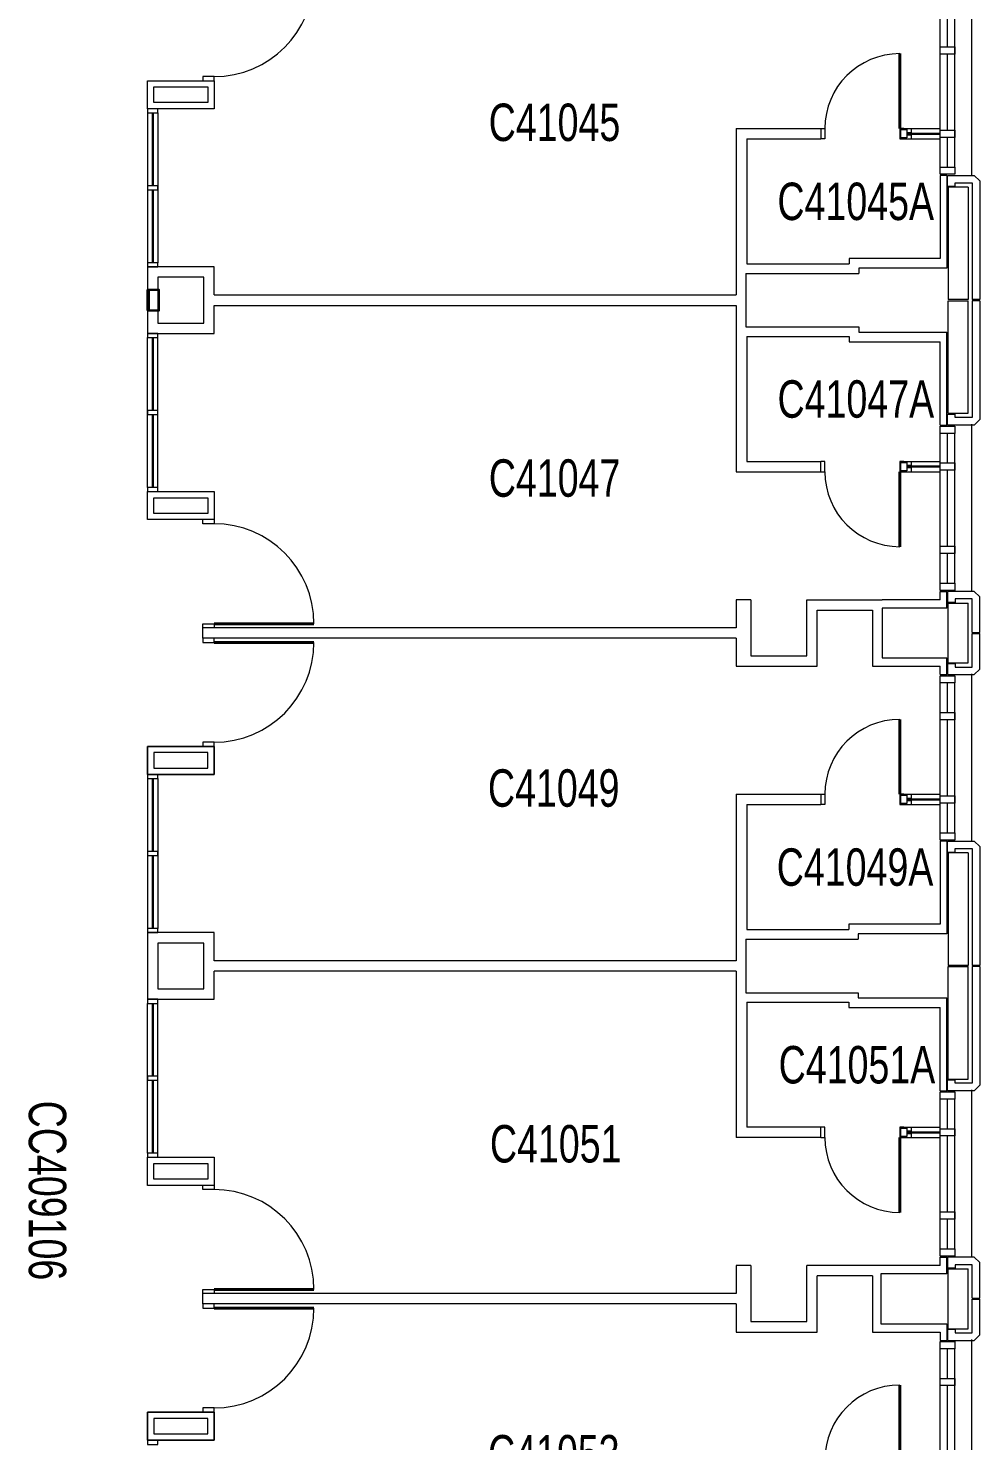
# Model space of a CAD drawing. Header units: inches. Extents: x 1097 to 10841, y 897 to 6841.
# Drawn here: x 10363 to 10821, y 4440 to 5119 of the extents above; entities that cross this region are included whole.
import ezdxf
from ezdxf.enums import TextEntityAlignment as Align

# ---------------------------------------------------------------- set-up
doc = ezdxf.new("R2010")
doc.units = ezdxf.units.IN
doc.header["$MEASUREMENT"] = 0
doc.layers.get('0').update_dxf_attribs({"lineweight": 18})
for name, color, linetype, lineweight, true_color in [('Level 15', 7, 'Continuous', 18, 0xfefefe), ('Level 16', 7, 'Continuous', 18, 0xfefefe), ('Level 23', 7, 'Continuous', 18, 0xfefefe), ('Level 25', 7, 'Continuous', 18, 0xfefefe), ('Level 26', 7, 'Continuous', 18, 0xfefefe), ('Level 48', 7, 'Continuous', 18, 0xfefefe), ('Level 54', 7, 'Continuous', 18, 0xfefefe), ('Level 9', 7, 'Continuous', 18, 0xfefefe)]:
    doc.layers.add(name, color=color, linetype=linetype, lineweight=lineweight, true_color=true_color)
doc.styles.add('Styledgn001', font='dgn001.shx')

# ---------------------------------------------------------------- blocks, each defined once
blk = doc.blocks.new('ASHNG55')
at = {"layer": 'Level 25', "color": 2, "linetype": 'Continuous', "lineweight": 40, "true_color": 0xffff00}
blk.add_line((0, -36), (0, 0), dxfattribs=at)
at = {"layer": 'Level 25', "color": 2, "linetype": 'Continuous', "lineweight": 13, "true_color": 0xffff00}
for points in [[(-38, 0), (-36, 0), (-36, 5), (-38, 5)], [(2, 5), (0, 5), (0, 0), (2, 0)]]:
    blk.add_lwpolyline(points, dxfattribs=at)
at = {"layer": 'Level 25', "color": 2, "linetype": 'Continuous', "lineweight": 0, "true_color": 0xffff00}
blk.add_ellipse((0, 0), major_axis=(0, 36), ratio=1, start_param=1.570796, end_param=3.141592, dxfattribs=at)
blk = doc.blocks.new('ASHNG56')
at = {"layer": 'Level 25', "color": 2, "linetype": 'Continuous', "lineweight": 40, "true_color": 0xffff00}
blk.add_line((0, -36), (0, 0), dxfattribs=at)
at = {"layer": 'Level 25', "color": 2, "linetype": 'Continuous', "lineweight": 13, "true_color": 0xffff00}
for points in [[(-38, 0), (-36, 0), (-36, 5), (-38, 5)], [(2, 5), (0, 5), (0, 0), (2, 0)]]:
    blk.add_lwpolyline(points, dxfattribs=at)
at = {"layer": 'Level 25', "color": 2, "linetype": 'Continuous', "lineweight": 0, "true_color": 0xffff00}
blk.add_ellipse((0, 0), major_axis=(0, 36), ratio=1, start_param=1.570796, end_param=3.141592, dxfattribs=at)
blk = doc.blocks.new('ASSWG25')
at = {"layer": 'Level 25', "color": 2, "linetype": 'Continuous', "lineweight": 40, "true_color": 0xffff00}
blk.add_line((48, 48.00025), (0, 48.00025), dxfattribs=at)
at = {"layer": 'Level 25', "color": 2, "linetype": 'Continuous', "lineweight": 13, "true_color": 0xffff00}
for points in [[(-5.5, 50), (-5.5, 48), (0, 48), (0, 50)], [(0, -2), (0, 0), (-5.5, 0), (-5.5, -2)]]:
    blk.add_lwpolyline(points, dxfattribs=at)
at = {"layer": 'Level 25', "color": 2, "linetype": 'Continuous', "lineweight": 0, "true_color": 0xffff00}
blk.add_ellipse((0, 48.00025), major_axis=(-0.00002, -48), ratio=1, start_param=6.283185016, end_param=7.853981295, dxfattribs=at)
blk = doc.blocks.new('ASSWG29')
at = {"layer": 'Level 25', "color": 2, "linetype": 'Continuous', "lineweight": 40, "true_color": 0xffff00}
blk.add_line((48, 48.00025), (0, 48.00025), dxfattribs=at)
at = {"layer": 'Level 25', "color": 2, "linetype": 'Continuous', "lineweight": 13, "true_color": 0xffff00}
for points in [[(-5.5, 50), (-5.5, 48), (0, 48), (0, 50)], [(0, -2), (0, 0), (-5.5, 0), (-5.5, -2)]]:
    blk.add_lwpolyline(points, dxfattribs=at)
at = {"layer": 'Level 25', "color": 2, "linetype": 'Continuous', "lineweight": 0, "true_color": 0xffff00}
blk.add_ellipse((0, 48.00025), major_axis=(-0.00002, -48), ratio=1, start_param=6.283185016, end_param=7.853981295, dxfattribs=at)
blk = doc.blocks.new('ASSWG30')
at = {"layer": 'Level 25', "color": 2, "linetype": 'Continuous', "lineweight": 40, "true_color": 0xffff00}
blk.add_line((48, -48.00025), (0, -48.00025), dxfattribs=at)
at = {"layer": 'Level 25', "color": 2, "linetype": 'Continuous', "lineweight": 13, "true_color": 0xffff00}
for points in [[(0, 2), (0, 0), (-5.5, 0), (-5.5, 2)], [(-5.5, -50), (-5.5, -48), (0, -48), (0, -50)]]:
    blk.add_lwpolyline(points, dxfattribs=at)
at = {"layer": 'Level 25', "color": 2, "linetype": 'Continuous', "lineweight": 0, "true_color": 0xffff00}
blk.add_ellipse((0, -48.00025), major_axis=(-0.00002, 48), ratio=1, start_param=4.71238932, end_param=6.283185598, dxfattribs=at)
blk = doc.blocks.new('ASSWG31')
at = {"layer": 'Level 25', "color": 2, "linetype": 'Continuous', "lineweight": 40, "true_color": 0xffff00}
blk.add_line((48, 48.00025), (0, 48.00025), dxfattribs=at)
at = {"layer": 'Level 25', "color": 2, "linetype": 'Continuous', "lineweight": 13, "true_color": 0xffff00}
for points in [[(-5.5, 50), (-5.5, 48), (0, 48), (0, 50)], [(0, -2), (0, 0), (-5.5, 0), (-5.5, -2)]]:
    blk.add_lwpolyline(points, dxfattribs=at)
at = {"layer": 'Level 25', "color": 2, "linetype": 'Continuous', "lineweight": 0, "true_color": 0xffff00}
blk.add_ellipse((0, 48.00025), major_axis=(-0.00002, -48), ratio=1, start_param=6.283185016, end_param=7.853981295, dxfattribs=at)
blk = doc.blocks.new('ASSWG32')
at = {"layer": 'Level 25', "color": 2, "linetype": 'Continuous', "lineweight": 40, "true_color": 0xffff00}
blk.add_line((48, -48.00025), (0, -48.00025), dxfattribs=at)
at = {"layer": 'Level 25', "color": 2, "linetype": 'Continuous', "lineweight": 13, "true_color": 0xffff00}
for points in [[(0, 2), (0, 0), (-5.5, 0), (-5.5, 2)], [(-5.5, -50), (-5.5, -48), (0, -48), (0, -50)]]:
    blk.add_lwpolyline(points, dxfattribs=at)
at = {"layer": 'Level 25', "color": 2, "linetype": 'Continuous', "lineweight": 0, "true_color": 0xffff00}
blk.add_ellipse((0, -48.00025), major_axis=(-0.00002, 48), ratio=1, start_param=4.71238932, end_param=6.283185598, dxfattribs=at)
blk = doc.blocks.new('WINWIN16')
at = {"layer": 'Level 15', "color": 30, "linetype": 'Continuous', "lineweight": 0, "true_color": 0xf26432}
blk.add_line((15, 79.874875), (15, -0.489), dxfattribs=at)
at = {"layer": 'Level 16', "color": 163, "linetype": 'Continuous', "lineweight": 0, "true_color": 0x5587b9}
for p, q in [((0, 3.5), (0, 75.499875)), ((7, 3.5), (7, 75.499875))]:
    blk.add_line(p, q, dxfattribs=at)
at = {"layer": 'Level 16', "color": 163, "linetype": 'Continuous', "lineweight": 13, "true_color": 0x5587b9}
for p, q in [((3.5, 61.249875), (3.5, 75.499875)), ((3.5, 21.25), (3.5, 57.749875)), ((3.5, 3.5), (3.5, 17.75))]:
    blk.add_line(p, q, dxfattribs=at)
for points in [[(0, 78.999875), (7, 78.999875), (7, 75.499875), (0, 75.499875), (0, 78.999875)], [(0, 61.249875), (7, 61.249875), (7, 57.749875), (0, 57.749875), (0, 61.249875)], [(0, 21.25), (7, 21.25), (7, 17.75), (0, 17.75), (0, 21.25)], [(0, 3.5), (7, 3.5), (7, 0), (0, 0), (0, 3.5)]]:
    blk.add_lwpolyline(points, close=True, dxfattribs=at)
blk = doc.blocks.new('WINWIN17')
at = {"layer": 'Level 15', "color": 30, "linetype": 'Continuous', "lineweight": 0, "true_color": 0xf26432}
blk.add_line((15, 79.874875), (15, -0.489), dxfattribs=at)
at = {"layer": 'Level 16', "color": 163, "linetype": 'Continuous', "lineweight": 0, "true_color": 0x5587b9}
for p, q in [((0, 3.5), (0, 75.499875)), ((7, 3.5), (7, 75.499875))]:
    blk.add_line(p, q, dxfattribs=at)
at = {"layer": 'Level 16', "color": 163, "linetype": 'Continuous', "lineweight": 13, "true_color": 0x5587b9}
for p, q in [((3.5, 61.249875), (3.5, 75.499875)), ((3.5, 21.25), (3.5, 57.749875)), ((3.5, 3.5), (3.5, 17.75))]:
    blk.add_line(p, q, dxfattribs=at)
for points in [[(0, 78.999875), (7, 78.999875), (7, 75.499875), (0, 75.499875), (0, 78.999875)], [(0, 61.249875), (7, 61.249875), (7, 57.749875), (0, 57.749875), (0, 61.249875)], [(0, 21.25), (7, 21.25), (7, 17.75), (0, 17.75), (0, 21.25)], [(0, 3.5), (7, 3.5), (7, 0), (0, 0), (0, 3.5)]]:
    blk.add_lwpolyline(points, close=True, dxfattribs=at)
blk = doc.blocks.new('WINWIN18')
at = {"layer": 'Level 15', "color": 30, "linetype": 'Continuous', "lineweight": 0, "true_color": 0xf26432}
blk.add_line((15, 79.874875), (15, -0.489), dxfattribs=at)
at = {"layer": 'Level 16', "color": 163, "linetype": 'Continuous', "lineweight": 0, "true_color": 0x5587b9}
for p, q in [((0, 3.5), (0, 75.499875)), ((7, 3.5), (7, 75.499875))]:
    blk.add_line(p, q, dxfattribs=at)
at = {"layer": 'Level 16', "color": 163, "linetype": 'Continuous', "lineweight": 13, "true_color": 0x5587b9}
for p, q in [((3.5, 61.249875), (3.5, 75.499875)), ((3.5, 21.25), (3.5, 57.749875)), ((3.5, 3.5), (3.5, 17.75))]:
    blk.add_line(p, q, dxfattribs=at)
for points in [[(0, 78.999875), (7, 78.999875), (7, 75.499875), (0, 75.499875), (0, 78.999875)], [(0, 61.249875), (7, 61.249875), (7, 57.749875), (0, 57.749875), (0, 61.249875)], [(0, 21.25), (7, 21.25), (7, 17.75), (0, 17.75), (0, 21.25)], [(0, 3.5), (7, 3.5), (7, 0), (0, 0), (0, 3.5)]]:
    blk.add_lwpolyline(points, close=True, dxfattribs=at)
blk = doc.blocks.new('WINWIN19')
at = {"layer": 'Level 15', "color": 30, "linetype": 'Continuous', "lineweight": 0, "true_color": 0xf26432}
blk.add_line((15, 79.874875), (15, -0.489), dxfattribs=at)
at = {"layer": 'Level 16', "color": 163, "linetype": 'Continuous', "lineweight": 0, "true_color": 0x5587b9}
for p, q in [((0, 3.5), (0, 75.499875)), ((7, 3.5), (7, 75.499875))]:
    blk.add_line(p, q, dxfattribs=at)
at = {"layer": 'Level 16', "color": 163, "linetype": 'Continuous', "lineweight": 13, "true_color": 0x5587b9}
for p, q in [((3.5, 61.249875), (3.5, 75.499875)), ((3.5, 21.25), (3.5, 57.749875)), ((3.5, 3.5), (3.5, 17.75))]:
    blk.add_line(p, q, dxfattribs=at)
for points in [[(0, 78.999875), (7, 78.999875), (7, 75.499875), (0, 75.499875), (0, 78.999875)], [(0, 61.249875), (7, 61.249875), (7, 57.749875), (0, 57.749875), (0, 61.249875)], [(0, 21.25), (7, 21.25), (7, 17.75), (0, 17.75), (0, 21.25)], [(0, 3.5), (7, 3.5), (7, 0), (0, 0), (0, 3.5)]]:
    blk.add_lwpolyline(points, close=True, dxfattribs=at)
blk = doc.blocks.new('WINWIN20')
at = {"layer": 'Level 15', "color": 30, "linetype": 'Continuous', "lineweight": 0, "true_color": 0xf26432}
blk.add_line((15, 79.874875), (15, -0.489), dxfattribs=at)
at = {"layer": 'Level 16', "color": 163, "linetype": 'Continuous', "lineweight": 0, "true_color": 0x5587b9}
for p, q in [((0, 3.5), (0, 75.499875)), ((7, 3.5), (7, 75.499875))]:
    blk.add_line(p, q, dxfattribs=at)
at = {"layer": 'Level 16', "color": 163, "linetype": 'Continuous', "lineweight": 13, "true_color": 0x5587b9}
for p, q in [((3.5, 61.249875), (3.5, 75.499875)), ((3.5, 21.25), (3.5, 57.749875)), ((3.5, 3.5), (3.5, 17.75))]:
    blk.add_line(p, q, dxfattribs=at)
for points in [[(0, 78.999875), (7, 78.999875), (7, 75.499875), (0, 75.499875), (0, 78.999875)], [(0, 61.249875), (7, 61.249875), (7, 57.749875), (0, 57.749875), (0, 61.249875)], [(0, 21.25), (7, 21.25), (7, 17.75), (0, 17.75), (0, 21.25)], [(0, 3.5), (7, 3.5), (7, 0), (0, 0), (0, 3.5)]]:
    blk.add_lwpolyline(points, close=True, dxfattribs=at)
blk = doc.blocks.new('FEC8')
at = {"layer": 'Level 54', "color": 30, "linetype": 'Continuous', "lineweight": 0, "true_color": 0xf26432}
blk.add_line((1, 0), (1, 10), dxfattribs=at)
at = {"layer": 'Level 54', "color": 30, "linetype": 'Continuous', "lineweight": 30, "true_color": 0xf26432}
blk.add_lwpolyline([(0, 0), (5.5, 0), (5.5, 10), (0, 10), (0, 0)], close=True, dxfattribs=at)
blk = doc.blocks.new('PANEL')
at = {"layer": 'Level 16', "color": 151, "linetype": 'Continuous', "lineweight": 30, "true_color": 0x64b9ff}
blk.add_line((0, 0), (-16, 0), dxfattribs=at)
at = {"layer": 'Level 16', "color": 151, "linetype": 'Continuous', "lineweight": 0, "true_color": 0x64b9ff}
for p, q in [((-13.99975, 2.511), (0, 2.511)), ((-13.99975, -2.489), (0, -2.489))]:
    blk.add_line(p, q, dxfattribs=at)
at = {"layer": 'Level 16', "color": 151, "linetype": 'Continuous', "lineweight": 13, "true_color": 0x64b9ff}
blk.add_lwpolyline([(-14, 0.511), (-16, 0.511), (-16, -1.989), (-19, -1.989), (-19, 2.011), (-16, 2.011), (-16, -0.489), (-14, -0.489)], dxfattribs=at)
blk = doc.blocks.new('ASHNG84')
at = {"layer": 'Level 25', "color": 2, "linetype": 'Continuous', "lineweight": 40, "true_color": 0xffff00}
blk.add_line((0, 36), (0, 0), dxfattribs=at)
at = {"layer": 'Level 25', "color": 2, "linetype": 'Continuous', "lineweight": 0, "true_color": 0xffff00}
blk.add_ellipse((0, 0), major_axis=(-36.000001, 0), ratio=1, start_param=4.7123893198, end_param=6.283185598, dxfattribs=at)
at = {"layer": 'Level 26', "color": 2, "linetype": 'Continuous', "lineweight": 13, "true_color": 0xffff00}
for points in [[(-38.000125, 0), (-36, 0), (-36, -4.999875), (-38.000125, -4.999875)], [(1.999875, 0), (-0.00025, 0), (-0.00025, -4.999875), (1.999875, -4.999875)]]:
    blk.add_lwpolyline(points, dxfattribs=at)
blk = doc.blocks.new('PANEL2')
at = {"layer": 'Level 16', "color": 151, "linetype": 'Continuous', "lineweight": 30, "true_color": 0x64b9ff}
blk.add_line((0, 0), (-16, 0), dxfattribs=at)
at = {"layer": 'Level 16', "color": 151, "linetype": 'Continuous', "lineweight": 0, "true_color": 0x64b9ff}
for p, q in [((-13.99975, 2.511), (0, 2.511)), ((-13.99975, -2.489), (0, -2.489))]:
    blk.add_line(p, q, dxfattribs=at)
at = {"layer": 'Level 16', "color": 151, "linetype": 'Continuous', "lineweight": 13, "true_color": 0x64b9ff}
blk.add_lwpolyline([(-14, 0.511), (-16, 0.511), (-16, -1.989), (-19, -1.989), (-19, 2.011), (-16, 2.011), (-16, -0.489), (-14, -0.489)], dxfattribs=at)
blk = doc.blocks.new('ASHNG85')
at = {"layer": 'Level 25', "color": 2, "linetype": 'Continuous', "lineweight": 40, "true_color": 0xffff00}
blk.add_line((0, 36), (0, 0), dxfattribs=at)
at = {"layer": 'Level 25', "color": 2, "linetype": 'Continuous', "lineweight": 0, "true_color": 0xffff00}
blk.add_ellipse((0, 0), major_axis=(-36.000001, 0), ratio=1, start_param=4.7123893198, end_param=6.283185598, dxfattribs=at)
at = {"layer": 'Level 26', "color": 2, "linetype": 'Continuous', "lineweight": 13, "true_color": 0xffff00}
for points in [[(-38.000125, 0), (-36, 0), (-36, -4.999875), (-38.000125, -4.999875)], [(1.999875, 0), (-0.00025, 0), (-0.00025, -4.999875), (1.999875, -4.999875)]]:
    blk.add_lwpolyline(points, dxfattribs=at)
blk = doc.blocks.new('ASHNG90')
at = {"layer": 'Level 25', "color": 2, "linetype": 'Continuous', "lineweight": 40, "true_color": 0xffff00}
blk.add_line((0, 36), (0, 0), dxfattribs=at)
at = {"layer": 'Level 25', "color": 2, "linetype": 'Continuous', "lineweight": 0, "true_color": 0xffff00}
blk.add_ellipse((0, 0), major_axis=(-36.000001, 0), ratio=1, start_param=4.7123893198, end_param=6.283185598, dxfattribs=at)
at = {"layer": 'Level 26', "color": 2, "linetype": 'Continuous', "lineweight": 13, "true_color": 0xffff00}
for points in [[(-38.000125, 0), (-36, 0), (-36, -4.999875), (-38.000125, -4.999875)], [(1.999875, 0), (-0.00025, 0), (-0.00025, -4.999875), (1.999875, -4.999875)]]:
    blk.add_lwpolyline(points, dxfattribs=at)
blk = doc.blocks.new('PANEL13')
at = {"layer": 'Level 16', "color": 151, "linetype": 'Continuous', "lineweight": 30, "true_color": 0x64b9ff}
blk.add_line((0, 0), (-16, 0), dxfattribs=at)
at = {"layer": 'Level 16', "color": 151, "linetype": 'Continuous', "lineweight": 0, "true_color": 0x64b9ff}
for p, q in [((-13.99975, 2.511), (0, 2.511)), ((-13.99975, -2.489), (0, -2.489))]:
    blk.add_line(p, q, dxfattribs=at)
at = {"layer": 'Level 16', "color": 151, "linetype": 'Continuous', "lineweight": 13, "true_color": 0x64b9ff}
blk.add_lwpolyline([(-14, 0.511), (-16, 0.511), (-16, -1.989), (-19, -1.989), (-19, 2.011), (-16, 2.011), (-16, -0.489), (-14, -0.489)], dxfattribs=at)

msp = doc.modelspace()

# ---------------------------------------------------------------- linework, layer by layer
at = {"layer": 'Level 15', "color": 30, "linetype": 'Continuous', "lineweight": 13, "true_color": 0xf26432}
for p, q in [((10805.044125, 5043.283), (10805.044125, 5048.533)), ((10805.044125, 5048.533), (10817.919, 5048.533)), ((10808.66925, 5043.283), (10808.66925, 5044.908)), ((10808.66925, 5044.908), (10816.919, 5044.908)), ((10816.919, 5044.908), (10816.919, 4988.794125)), ((10817.919, 5048.533), (10820.544, 5045.908)), ((10820.544, 5045.908), (10820.544, 4988.794)), ((10805.044125, 5043.283), (10808.66925, 5043.283)), ((10805.294, 5042.908125), (10805.294, 4988.794125)), ((10814.919, 5042.908), (10805.294, 5042.908125)), ((10814.919, 5042.908), (10814.919, 4988.794125)), ((10814.919, 4988.794125), (10805.294, 4988.794125)), ((10805.294, 4934.15825), (10805.294, 4988.294125)), ((10805.294, 4988.294125), (10814.919, 4988.294125)), ((10814.919, 4934.158125), (10814.919, 4988.294125)), ((10820.544, 4988.794), (10816.919, 4988.794125)), ((10816.919, 4988.294125), (10816.919, 4932.158125)), ((10820.544, 4988.294), (10816.919, 4988.294125)), ((10820.544, 4988.294), (10820.544, 4931.158)), ((10805.044125, 4928.533), (10805.044125, 4933.783125)), ((10805.044125, 4933.783125), (10808.66925, 4933.783125)), ((10805.294, 4934.15825), (10814.919, 4934.158125)), ((10808.66925, 4932.158125), (10808.66925, 4933.783125)), ((10816.919, 4932.158125), (10808.66925, 4932.158125)), ((10817.919, 4928.533), (10820.544, 4931.158)), ((10817.919, 4928.533), (10805.044125, 4928.533)), ((10817.919, 4848.533), (10805.044125, 4848.533)), ((10805.044125, 4848.533), (10805.044125, 4843.283)), ((10817.919, 4848.533), (10820.544, 4845.908)), ((10808.66925, 4843.283), (10805.044125, 4843.283)), ((10805.294, 4814.15825), (10805.294, 4842.908125)), ((10805.294, 4842.908125), (10814.919, 4842.908)), ((10816.919, 4844.908), (10808.66925, 4844.908)), ((10808.66925, 4844.908), (10808.66925, 4843.283)), ((10814.919, 4814.158125), (10814.919, 4842.908)), ((10816.919, 4828.794125), (10816.919, 4844.908)), ((10820.544, 4828.794), (10820.544, 4845.908)), ((10816.919, 4828.794125), (10820.544, 4828.794)), ((10816.919, 4812.158125), (10816.919, 4828.294)), ((10816.919, 4828.294), (10820.544, 4828.294)), ((10820.544, 4811.158), (10820.544, 4828.294)), ((10805.294, 4814.15825), (10814.919, 4814.158125)), ((10805.044125, 4813.783125), (10805.044125, 4808.533)), ((10808.66925, 4813.783125), (10805.044125, 4813.783125)), ((10805.044125, 4808.533), (10817.919, 4808.533)), ((10808.66925, 4813.783125), (10808.66925, 4812.158125)), ((10808.66925, 4812.158125), (10816.919, 4812.158125)), ((10820.544, 4811.158), (10817.919, 4808.533)), ((10805.044125, 4723.283), (10805.044125, 4728.533)), ((10805.044125, 4728.533), (10817.919, 4728.533)), ((10817.919, 4728.533), (10820.544, 4725.908)), ((10820.544, 4725.908), (10820.544, 4668.794)), ((10805.044125, 4723.283), (10808.66925, 4723.283)), ((10805.294, 4722.908125), (10805.294, 4668.794125)), ((10814.919, 4722.908), (10805.294, 4722.908125)), ((10808.66925, 4723.283), (10808.66925, 4724.908)), ((10808.66925, 4724.908), (10816.919, 4724.908)), ((10814.919, 4722.908), (10814.919, 4668.794125)), ((10816.919, 4724.908), (10816.919, 4668.794125)), ((10814.919, 4668.794125), (10805.294, 4668.794125)), ((10805.294, 4614.15825), (10805.294, 4668.294125)), ((10805.294, 4668.294125), (10814.919, 4668.294125)), ((10814.919, 4614.158125), (10814.919, 4668.294125)), ((10820.544, 4668.794), (10816.919, 4668.794125)), ((10816.919, 4668.294125), (10816.919, 4612.158125)), ((10820.544, 4668.294), (10816.919, 4668.294125)), ((10820.544, 4668.294), (10820.544, 4611.158)), ((10805.044125, 4608.533), (10805.044125, 4613.783125)), ((10805.044125, 4613.783125), (10808.66925, 4613.783125)), ((10805.294, 4614.15825), (10814.919, 4614.158125)), ((10808.66925, 4612.158125), (10808.66925, 4613.783125)), ((10816.919, 4612.158125), (10808.66925, 4612.158125)), ((10817.919, 4608.533), (10820.544, 4611.158)), ((10817.919, 4608.533), (10805.044125, 4608.533)), ((10817.918875, 4528.533), (10805.044, 4528.533)), ((10805.044, 4528.533), (10805.044, 4523.283)), ((10808.669125, 4523.283), (10805.044, 4523.283)), ((10805.293875, 4494.15825), (10805.293875, 4522.908125)), ((10805.293875, 4522.908125), (10814.918875, 4522.908)), ((10816.918875, 4524.908), (10808.669125, 4524.908)), ((10808.669125, 4524.908), (10808.669125, 4523.283)), ((10814.918875, 4494.158125), (10814.918875, 4522.908)), ((10816.918875, 4508.794125), (10816.918875, 4524.908)), ((10817.918875, 4528.533), (10820.543875, 4525.908)), ((10820.543875, 4508.794), (10820.543875, 4525.908)), ((10816.918875, 4508.794125), (10820.543875, 4508.794)), ((10816.918875, 4492.158125), (10816.918875, 4508.294)), ((10816.918875, 4508.294), (10820.543875, 4508.294)), ((10820.543875, 4491.158), (10820.543875, 4508.294)), ((10805.044, 4493.783125), (10805.044, 4488.533)), ((10808.669125, 4493.783125), (10805.044, 4493.783125)), ((10805.044, 4488.533), (10817.918875, 4488.533)), ((10805.293875, 4494.15825), (10814.918875, 4494.158125)), ((10808.669125, 4493.783125), (10808.669125, 4492.158125)), ((10808.669125, 4492.158125), (10816.918875, 4492.158125)), ((10820.543875, 4491.158), (10817.918875, 4488.533))]:
    msp.add_line(p, q, dxfattribs=at)
at = {"layer": 'Level 16', "color": 151, "linetype": 'Continuous', "lineweight": 30, "true_color": 0x64b9ff}
msp.add_line((10801.544, 4748.533), (10785.544, 4748.533), dxfattribs=at)
at = {"layer": 'Level 16', "color": 151, "linetype": 'Continuous', "lineweight": 0, "true_color": 0x64b9ff}
for p, q in [((10787.54425, 4751.044), (10801.544, 4751.044)), ((10787.54425, 4746.044), (10801.544, 4746.044))]:
    msp.add_line(p, q, dxfattribs=at)
for points in [[(10420.544, 5094.044), (10452.544, 5094.044), (10452.544, 5080.544), (10420.544, 5080.544), (10420.544, 5094.044)], [(10420.544, 4896.544), (10452.544, 4896.544), (10452.544, 4883.044), (10420.544, 4883.044), (10420.544, 4896.544)], [(10420.544, 4774.044), (10452.544, 4774.044), (10452.544, 4760.544), (10420.544, 4760.544), (10420.544, 4774.044)], [(10420.544, 4576.544), (10452.544, 4576.544), (10452.544, 4563.044), (10420.544, 4563.044), (10420.544, 4576.544)], [(10420.544, 4454.044), (10452.544, 4454.044), (10452.544, 4440.544), (10420.544, 4440.544), (10420.544, 4454.044)]]:
    msp.add_lwpolyline(points, close=True, dxfattribs=at)
at = {"layer": 'Level 16', "color": 151, "linetype": 'Continuous', "lineweight": 13, "true_color": 0x64b9ff}
msp.add_lwpolyline([(10787.544, 4749.044), (10785.544, 4749.044), (10785.544, 4746.544), (10782.544, 4746.544), (10782.544, 4750.544), (10785.544, 4750.544), (10785.544, 4748.044), (10787.544, 4748.044)], dxfattribs=at)
at = {"layer": 'Level 23', "color": 2, "linetype": 'Continuous', "lineweight": 13, "true_color": 0xffff00}
for p, q in [((10420.544, 5080.544), (10420.544125, 5094.044125)), ((10420.544125, 5094.044125), (10452.544, 5094.044)), ((10452.544, 5094.044), (10452.544125, 5080.544125)), ((10423.544, 5083.544), (10423.544125, 5091.044125)), ((10423.544125, 5091.044125), (10449.544, 5091.044)), ((10449.544, 5091.044), (10449.544125, 5083.544125)), ((10452.544125, 5080.544125), (10420.544, 5080.544)), ((10449.544125, 5083.544125), (10423.544, 5083.544)), ((10703.544, 5071.044), (10703.544, 5001.419125)), ((10703.544, 5071.044), (10744.08975, 5071.044)), ((10708.544, 5066.044), (10708.544, 5006.044125)), ((10708.544, 5066.044), (10744.08975, 5066.044)), ((10744.08975, 5071.044), (10744.08975, 5066.044)), ((10784.08975, 5071.044), (10787.544, 5071.044)), ((10784.08975, 5071.044), (10784.08975, 5070.556)), ((10784.08975, 5066.544), (10784.08975, 5066.044)), ((10784.08975, 5066.044), (10787.544, 5066.044)), ((10787.544, 5071.044), (10787.544, 5069.047625)), ((10787.544, 5068.044), (10787.544, 5066.044)), ((10801.544, 5048.533), (10801.544, 5008.544125)), ((10804.669125, 5048.533), (10801.544, 5048.533)), ((10804.669125, 5048.533), (10804.669125, 5003.919125)), ((10452.544125, 5004.544125), (10420.544, 5004.544)), ((10420.544, 5004.544), (10420.544125, 4972.544125)), ((10452.544125, 4991.044125), (10452.544125, 5004.544125)), ((10708.544, 5006.044125), (10757.731375, 5006.044125)), ((10801.544, 5008.544125), (10757.731375, 5008.544125)), ((10757.731375, 5008.544125), (10757.731375, 5006.044125)), ((10804.669125, 5003.919125), (10762.3565, 5003.919125)), ((10762.3565, 5003.919125), (10762.3565, 5001.419125)), ((10447.544125, 4999.544125), (10425.544, 4999.544)), ((10425.544, 4999.544), (10425.544125, 4977.544125)), ((10447.544, 4977.544), (10447.544125, 4999.544125)), ((10703.544, 5001.419125), (10703.544, 4991.044125)), ((10708.169125, 5001.419125), (10708.169125, 4975.66925)), ((10708.169125, 5001.419125), (10762.3565, 5001.419125)), ((10452.544125, 4991.044125), (10703.544, 4991.044125)), ((10452.544, 4986.044), (10703.544, 4986.044)), ((10452.544, 4972.544), (10452.544, 4986.044)), ((10703.544, 4986.044), (10703.544, 4975.66925)), ((10425.544125, 4977.544125), (10447.544, 4977.544)), ((10420.544125, 4972.544125), (10452.544, 4972.544)), ((10703.544, 4975.66925), (10703.544, 4906.044)), ((10708.169125, 4975.66925), (10762.3565, 4975.66925)), ((10708.544, 4971.044125), (10708.544, 4911.044)), ((10708.544, 4971.044125), (10757.731375, 4971.044125)), ((10757.731375, 4971.044125), (10757.731375, 4968.544125)), ((10762.3565, 4975.66925), (10762.3565, 4973.16925)), ((10762.3565, 4973.16925), (10804.669125, 4973.16925)), ((10804.669125, 4928.533), (10804.669125, 4973.16925)), ((10757.731375, 4968.544125), (10801.544, 4968.544125)), ((10801.544, 4928.533), (10801.544, 4968.544125)), ((10801.544, 4928.533), (10804.669125, 4928.533)), ((10708.544, 4911.044), (10744.08975, 4911.044)), ((10744.08975, 4906.044), (10744.08975, 4911.044)), ((10784.08975, 4911.044), (10787.544, 4911.044)), ((10784.08975, 4910.543875), (10784.08975, 4911.044)), ((10787.544, 4911.044), (10787.544, 4909.043875)), ((10703.544, 4906.044), (10744.08975, 4906.044)), ((10784.08975, 4906.044), (10784.08975, 4906.543875)), ((10784.08975, 4906.044), (10787.544, 4906.044)), ((10787.544, 4908.043875), (10787.544, 4906.044)), ((10420.544, 4883.044), (10420.544125, 4896.544125)), ((10420.544125, 4896.544125), (10452.544, 4896.544)), ((10452.544, 4896.544), (10452.544125, 4883.044125)), ((10423.544, 4886.044), (10423.544125, 4893.544125)), ((10423.544125, 4893.544125), (10449.544, 4893.544)), ((10449.544, 4893.544), (10449.544125, 4886.044125)), ((10452.544125, 4883.044125), (10420.544, 4883.044)), ((10449.544125, 4886.044125), (10423.544, 4886.044)), ((10801.544, 4844.544125), (10801.544, 4848.533)), ((10801.544, 4848.533), (10804.669125, 4848.533)), ((10804.669125, 4840.544125), (10804.669125, 4848.533)), ((10703.543875, 4844.544125), (10703.543875, 4831.044)), ((10710.544, 4844.544125), (10703.543875, 4844.544125)), ((10710.544, 4844.544125), (10710.544, 4817.544125)), ((10737.419, 4817.544125), (10737.419, 4844.544125)), ((10737.419, 4844.544125), (10773.669125, 4844.544125)), ((10801.544, 4844.544125), (10773.669125, 4844.544125)), ((10742.419, 4812.544), (10742.419, 4839.544)), ((10742.419, 4839.544), (10769.044, 4839.544)), ((10769.044, 4839.544), (10769.044, 4812.544)), ((10804.669125, 4840.544125), (10773.669125, 4840.544125)), ((10773.669125, 4840.544125), (10773.669125, 4816.544125)), ((10703.543875, 4831.044), (10447.044, 4831.044)), ((10447.044, 4826.044), (10447.044, 4831.044)), ((10703.543875, 4826.044), (10447.044, 4826.044)), ((10703.543875, 4826.044), (10703.543875, 4812.544)), ((10710.544, 4817.544125), (10737.419, 4817.544125)), ((10773.669125, 4816.544125), (10804.669125, 4816.544125)), ((10804.669125, 4808.533), (10804.669125, 4816.544125)), ((10703.543875, 4812.544), (10742.419, 4812.544)), ((10769.044, 4812.544), (10801.544, 4812.544)), ((10801.544, 4808.533), (10801.544, 4812.544)), ((10801.544, 4808.533), (10804.669125, 4808.533)), ((10452.544125, 4774.044125), (10420.544, 4774.044)), ((10420.544, 4774.044), (10420.544125, 4760.544125)), ((10452.544, 4760.544), (10452.544125, 4774.044125)), ((10449.544125, 4771.044125), (10423.544, 4771.044)), ((10423.544, 4771.044), (10423.544125, 4763.544125)), ((10449.544, 4763.544), (10449.544125, 4771.044125)), ((10420.544125, 4760.544125), (10452.544, 4760.544)), ((10423.544125, 4763.544125), (10449.544, 4763.544)), ((10703.544, 4751.044), (10703.544, 4686.044)), ((10703.544, 4751.044), (10744.08975, 4751.044)), ((10708.544, 4746.044), (10708.544, 4686.044)), ((10708.544, 4746.044), (10744.08975, 4746.044)), ((10744.08975, 4751.044), (10744.08975, 4746.044)), ((10784.08975, 4751.044), (10787.54425, 4751.044)), ((10784.08975, 4751.044), (10784.08975, 4750.530875)), ((10784.08975, 4746.544), (10784.08975, 4746.044)), ((10784.08975, 4746.044), (10787.54425, 4746.044)), ((10787.54425, 4751.044), (10787.54425, 4749.049375)), ((10787.54425, 4748.044), (10787.54425, 4746.044)), ((10801.544, 4728.533), (10801.544, 4688.544)), ((10804.669125, 4728.533), (10801.544, 4728.533)), ((10804.669125, 4728.533), (10804.669125, 4683.919)), ((10703.544, 4686.044), (10703.544, 4671.044)), ((10708.544, 4686.044), (10757.544, 4686.044)), ((10801.544, 4688.544), (10757.544, 4688.544)), ((10757.544, 4688.544), (10757.544, 4686.044)), ((10452.544125, 4684.544125), (10420.544, 4684.544)), ((10420.544, 4684.544), (10420.544125, 4652.544125)), ((10447.544125, 4679.544125), (10425.544, 4679.544)), ((10425.544, 4679.544), (10425.544125, 4657.544125)), ((10447.544, 4657.544), (10447.544125, 4679.544125)), ((10452.544125, 4671.044), (10452.544125, 4684.544)), ((10708.169125, 4681.419), (10762.169125, 4681.419)), ((10708.169125, 4681.419), (10708.169125, 4655.669125)), ((10804.669125, 4683.919), (10762.169125, 4683.919)), ((10762.169125, 4683.919), (10762.169125, 4681.419)), ((10542.5455, 4666.044), (10452.544, 4666.044)), ((10452.544, 4652.544), (10452.544, 4666.044)), ((10543.544, 4671.044), (10452.544125, 4671.044)), ((10703.544, 4671.044), (10457.544, 4671.044)), ((10703.544, 4666.044), (10457.544, 4666.044)), ((10543.544, 4666.044), (10457.544, 4666.044)), ((10543.544, 4666.044), (10457.544, 4666.044)), ((10703.544, 4666.044), (10703.544, 4651.044)), ((10420.544125, 4652.544125), (10452.544, 4652.544)), ((10425.544125, 4657.544125), (10447.544, 4657.544)), ((10703.544, 4651.044), (10703.544, 4586.044)), ((10708.169125, 4655.669125), (10762.169125, 4655.669125)), ((10708.544, 4651.044), (10708.544, 4591.044)), ((10708.544, 4651.044), (10757.544, 4651.044)), ((10757.544, 4651.044), (10757.544, 4648.544)), ((10762.169125, 4655.669125), (10762.169125, 4653.169125)), ((10762.169125, 4653.169125), (10804.669125, 4653.169125)), ((10804.669125, 4608.533), (10804.669125, 4653.169125)), ((10757.544, 4648.544), (10801.544, 4648.544)), ((10801.544, 4608.533), (10801.544, 4648.544)), ((10801.544, 4608.533), (10804.669125, 4608.533)), ((10744.08975, 4591.044), (10708.544, 4591.044)), ((10744.08975, 4586.044), (10744.08975, 4591.044)), ((10784.08975, 4591.044), (10787.54425, 4591.044)), ((10784.08975, 4590.543875), (10784.08975, 4591.044)), ((10787.54425, 4591.044), (10787.54425, 4589.043875)), ((10744.08975, 4586.044), (10703.544, 4586.044)), ((10784.08975, 4586.044), (10784.08975, 4586.543875)), ((10784.08975, 4586.044), (10787.54425, 4586.044)), ((10787.54425, 4588.036), (10787.54425, 4586.044)), ((10420.544, 4563.044), (10420.544125, 4576.544125)), ((10420.544125, 4576.544125), (10452.544, 4576.544)), ((10452.544, 4576.544), (10452.544125, 4563.044125)), ((10423.544, 4566.044), (10423.544125, 4573.544125)), ((10423.544125, 4573.544125), (10449.544, 4573.544)), ((10449.544, 4573.544), (10449.544125, 4566.044125)), ((10452.544125, 4563.044125), (10420.544, 4563.044)), ((10449.544125, 4566.044125), (10423.544, 4566.044)), ((10703.543875, 4524.544125), (10703.543875, 4511.044)), ((10710.544, 4524.544125), (10703.543875, 4524.544125)), ((10710.544, 4524.544125), (10710.544, 4497.544125)), ((10737.419, 4497.544125), (10737.419, 4524.544125)), ((10773.044125, 4524.544125), (10737.419, 4524.544125)), ((10801.543875, 4524.544125), (10773.044125, 4524.544125)), ((10801.543875, 4528.533), (10804.669, 4528.533)), ((10801.543875, 4524.544125), (10801.543875, 4528.533)), ((10804.669, 4520.544125), (10804.669, 4528.533)), ((10742.419, 4492.544), (10742.419, 4519.544)), ((10769.044, 4519.544), (10742.419, 4519.544)), ((10769.044, 4519.544), (10769.044, 4492.544)), ((10804.669, 4520.544125), (10773.044125, 4520.544125)), ((10773.044125, 4520.544125), (10773.044125, 4496.544125)), ((10703.543875, 4511.044), (10447.044, 4511.044)), ((10447.044, 4506.044), (10447.044, 4511.044)), ((10703.543875, 4506.044), (10447.044, 4506.044)), ((10703.543875, 4506.044), (10703.543875, 4492.544)), ((10710.544, 4497.544125), (10737.419, 4497.544125)), ((10773.044125, 4496.544125), (10804.669, 4496.544125)), ((10804.669, 4496.544125), (10804.669, 4488.533)), ((10703.543875, 4492.544), (10742.419, 4492.544)), ((10769.044, 4492.544), (10801.543875, 4492.544)), ((10801.543875, 4492.544), (10801.543875, 4488.533)), ((10801.543875, 4488.533), (10804.669, 4488.533)), ((10452.544125, 4454.044125), (10420.544, 4454.044)), ((10420.544, 4454.044), (10420.544125, 4440.544125)), ((10452.544, 4440.544), (10452.544125, 4454.044125)), ((10449.544125, 4451.044125), (10423.544, 4451.044)), ((10423.544, 4451.044), (10423.544125, 4443.544125)), ((10449.544, 4443.544), (10449.544125, 4451.044125)), ((10420.544125, 4440.544125), (10452.544, 4440.544)), ((10423.544125, 4443.544125), (10449.544, 4443.544))]:
    msp.add_line(p, q, dxfattribs=at)
at = {"layer": 'Level 9', "color": 2, "linetype": 'Continuous', "lineweight": 0, "true_color": 0xffff00}
for p, q in [((10420.544125, 5078.544), (10420.544, 5006.544)), ((10425.544125, 5078.544125), (10425.544, 5006.544125)), ((10420.544125, 4898.544), (10420.544125, 4970.544125)), ((10425.544125, 4898.544), (10425.544125, 4970.544125)), ((10420.544125, 4758.544), (10420.544, 4686.544)), ((10425.544125, 4758.544125), (10425.544, 4686.544125)), ((10420.544125, 4578.544), (10420.544125, 4650.544125)), ((10425.544125, 4578.544), (10425.544125, 4650.544125))]:
    msp.add_line(p, q, dxfattribs=at)
at = {"layer": 'Level 9', "color": 2, "linetype": 'Continuous', "lineweight": 30, "true_color": 0xffff00}
for p, q in [((10423.044125, 5078.544125), (10423.044, 5043.544125)), ((10423.044, 5041.544125), (10423.044, 5006.544125)), ((10423.044125, 4935.544), (10423.044125, 4970.544125)), ((10423.044125, 4898.544), (10423.044125, 4933.544)), ((10423.044125, 4758.544125), (10423.044, 4723.544125)), ((10423.044, 4721.544125), (10423.044, 4686.544125)), ((10423.044125, 4615.544), (10423.044125, 4650.544125)), ((10423.044125, 4578.544), (10423.044125, 4613.544))]:
    msp.add_line(p, q, dxfattribs=at)
at = {"layer": 'Level 9', "color": 2, "linetype": 'Continuous', "lineweight": 13, "true_color": 0xffff00}
for points in [[(10425.544125, 5078.544125), (10425.544, 5080.544125), (10420.544, 5080.544), (10420.544125, 5078.544), (10425.544125, 5078.544125)], [(10425.544, 5041.544125), (10425.544, 5043.544125), (10420.544, 5043.544), (10420.544, 5041.544), (10425.544, 5041.544125)], [(10425.544, 5004.544125), (10425.544, 5006.544125), (10420.544, 5006.544), (10420.544, 5004.544), (10425.544, 5004.544125)], [(10420.544125, 4972.544125), (10420.544125, 4970.544125), (10425.544125, 4970.544125), (10425.544125, 4972.544125), (10420.544125, 4972.544125)], [(10420.544125, 4935.544), (10420.544125, 4933.544), (10425.544125, 4933.544), (10425.544125, 4935.544), (10420.544125, 4935.544)], [(10420.544125, 4898.544), (10420.544, 4896.544), (10425.544, 4896.544), (10425.544125, 4898.544), (10420.544125, 4898.544)], [(10425.544125, 4758.544125), (10425.544, 4760.544125), (10420.544, 4760.544), (10420.544125, 4758.544), (10425.544125, 4758.544125)], [(10425.544, 4721.544125), (10425.544, 4723.544125), (10420.544, 4723.544), (10420.544, 4721.544), (10425.544, 4721.544125)], [(10425.544, 4684.544125), (10425.544, 4686.544125), (10420.544, 4686.544), (10420.544, 4684.544), (10425.544, 4684.544125)], [(10420.544125, 4652.544125), (10420.544125, 4650.544125), (10425.544125, 4650.544125), (10425.544125, 4652.544125), (10420.544125, 4652.544125)], [(10420.544125, 4615.544), (10420.544125, 4613.544), (10425.544125, 4613.544), (10425.544125, 4615.544), (10420.544125, 4615.544)], [(10420.544125, 4578.544), (10420.544, 4576.544), (10425.544, 4576.544), (10425.544125, 4578.544), (10420.544125, 4578.544)], [(10425.544125, 4438.544125), (10425.544, 4440.544125), (10420.544, 4440.544), (10420.544125, 4438.544), (10425.544125, 4438.544125)]]:
    msp.add_lwpolyline(points, close=True, dxfattribs=at)

# ---------------------------------------------------------------- block references
at = {"color": 7, "linetype": 'Continuous', "lineweight": 0, "true_color": 0xfefefe}
for name, p in [('ASSWG25', (10452.544, 5096.044)), ('ASHNG90', (10782.08975, 5071.044)), ('PANEL13', (10801.544, 5068.533)), ('FEC8', (10420.544, 4983.544)), ('ASHNG56', (10782.08975, 4906.044)), ('PANEL', (10801.544, 4908.532875)), ('ASSWG30', (10452.544, 4881.044)), ('ASSWG29', (10452.544, 4776.044)), ('ASHNG84', (10782.08975, 4751.044)), ('ASHNG55', (10782.08975, 4586.044)), ('PANEL2', (10801.544, 4588.532875)), ('ASSWG32', (10452.544, 4561.044)), ('ASSWG31', (10452.544, 4456.044)), ('ASHNG85', (10782.08975, 4431.044))]:
    msp.add_blockref(name, p, dxfattribs=at)
at = {"color": 3, "linetype": 'Continuous', "lineweight": 13, "true_color": 0x00ff00}
for name, p in [('WINWIN20', (10801.544, 5049.033)), ('WINWIN19', (10801.544, 4849.033)), ('WINWIN18', (10801.544, 4729.033)), ('WINWIN16', (10801.544, 4529.033)), ('WINWIN17', (10801.544, 4409.033))]:
    msp.add_blockref(name, p, dxfattribs=at)

# ---------------------------------------------------------------- texts
at = {"layer": 'Level 48', "color": 120, "linetype": 'Continuous', "lineweight": 13, "true_color": 0x00ffcd, "style": 'Styledgn001', "width": 0.75}
for s, p in [('C41045', (10616.141722, 5074.044)), ('C41045A', (10760.938463, 5036.044)), ('C41047A', (10760.989549, 4941.044)), ('C41047', (10616.194457, 4903.044)), ('C41049', (10615.769594, 4754.044)), ('C41049A', (10760.617113, 4716.044)), ('C41051A', (10761.522873, 4621.044)), ('C41051', (10616.726831, 4583.044)), ('C41053', (10615.823543, 4434.044))]:
    msp.add_text(s, height=18, dxfattribs=at).set_placement(p, align=Align.MIDDLE_CENTER)
msp.add_text('CC409106', height=17.9999947, rotation=270, dxfattribs=at).set_placement((10372.462247, 4560.585658), align=Align.MIDDLE_CENTER)

doc.saveas('drawing.dxf')
